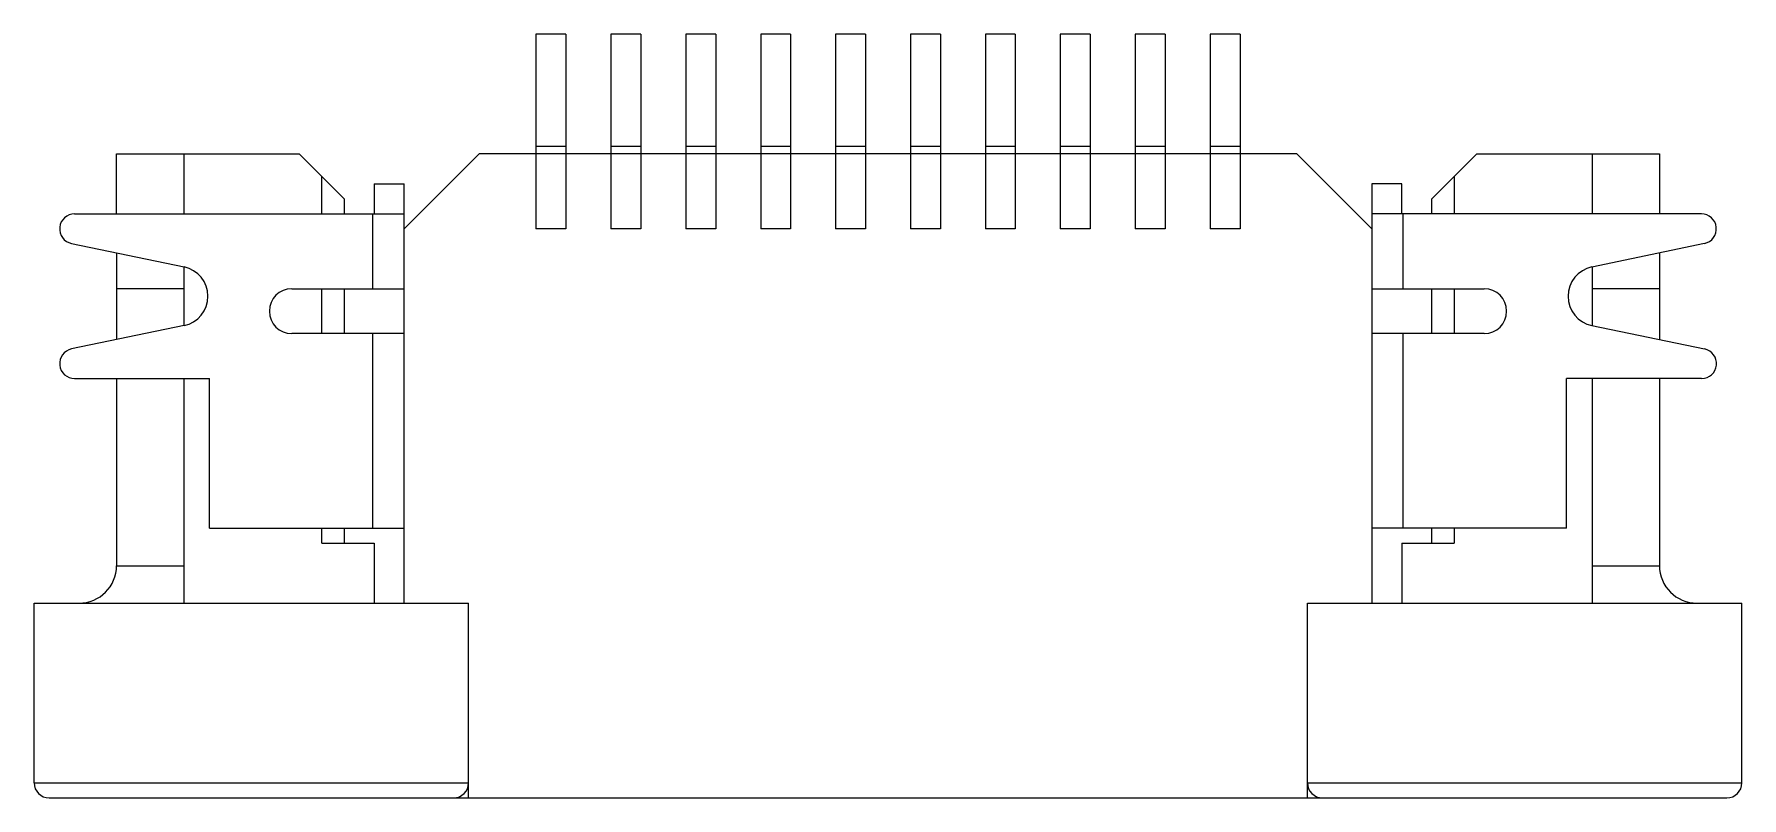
# Model space of a CAD drawing. Header units: millimetres. Extents: x -5.7 to 5.7, y -2.8 to 2.3.
import ezdxf

# ---------------------------------------------------------------- set-up
doc = ezdxf.new("R2010")
doc.units = ezdxf.units.MM

msp = doc.modelspace()

# ---------------------------------------------------------------- linework, layer by layer
at = {"color": 7, "linetype": 'Continuous', "lineweight": 25}
for p, q in [((-2.15, 2.3), (-2.35, 2.3)), ((-2.35, 2.3), (-2.35, 1)), ((-2.15, 2.3), (-2.15, 1)), ((-1.85, 2.3), (-1.85, 1)), ((-1.65, 2.3), (-1.85, 2.3)), ((-1.65, 2.3), (-1.65, 1)), ((-1.15, 2.3), (-1.35, 2.3)), ((-1.35, 2.3), (-1.35, 1)), ((-1.15, 2.3), (-1.15, 1)), ((-0.85, 2.3), (-0.85, 1)), ((-0.65, 2.3), (-0.85, 2.3)), ((-0.65, 2.3), (-0.65, 1)), ((-0.15, 2.3), (-0.35, 2.3)), ((-0.35, 2.3), (-0.35, 1)), ((-0.15, 2.3), (-0.15, 1)), ((0.15, 2.3), (0.15, 1)), ((0.35, 2.3), (0.15, 2.3)), ((0.35, 2.3), (0.35, 1)), ((0.85, 2.3), (0.65, 2.3)), ((0.65, 2.3), (0.65, 1)), ((0.85, 2.3), (0.85, 1)), ((1.35, 2.3), (1.15, 2.3)), ((1.15, 2.3), (1.15, 1)), ((1.35, 2.3), (1.35, 1)), ((1.65, 2.3), (1.65, 1)), ((1.85, 2.3), (1.65, 2.3)), ((1.85, 2.3), (1.85, 1)), ((2.15, 2.3), (2.15, 1)), ((2.35, 2.3), (2.15, 2.3)), ((2.35, 2.3), (2.35, 1)), ((-5.15, 1.5), (-3.93, 1.5)), ((-5.15, 1.1), (-5.15, 1.5)), ((-4.7, 1.5), (-4.7, 1.1)), ((-3.63, 1.2), (-3.93, 1.5)), ((-2.73, 1.5), (-3.23, 1)), ((2.73, 1.5), (-2.73, 1.5)), ((-2.15, 1.55), (-2.35, 1.55)), ((-1.65, 1.55), (-1.85, 1.55)), ((-1.15, 1.55), (-1.35, 1.55)), ((-0.65, 1.55), (-0.85, 1.55)), ((-0.15, 1.55), (-0.35, 1.55)), ((0.35, 1.55), (0.15, 1.55)), ((0.85, 1.55), (0.65, 1.55)), ((1.35, 1.55), (1.15, 1.55)), ((1.85, 1.55), (1.65, 1.55)), ((2.35, 1.55), (2.15, 1.55)), ((3.23, 1), (2.73, 1.5)), ((3.93, 1.5), (3.63, 1.2)), ((3.93, 1.5), (5.15, 1.5)), ((4.7, 1.5), (4.7, 1.1)), ((5.15, 1.5), (5.15, 1.1)), ((-3.78, 1.1), (-3.78, 1.35)), ((-3.43, 1.3), (-3.23, 1.3)), ((-3.43, 1.3), (-3.43, 1.1)), ((-3.23, -1.5), (-3.23, 1.3)), ((3.23, 1.3), (3.23, -1.5)), ((3.43, 1.3), (3.23, 1.3)), ((3.43, 1.1), (3.43, 1.3)), ((3.78, 1.35), (3.78, 1.1)), ((-3.63, 1.2), (-3.63, 1.1)), ((3.63, 1.1), (3.63, 1.2)), ((-5.43, 1.1), (-3.23, 1.1)), ((-3.44, 0.6), (-3.44, 1.1)), ((5.43, 1.1), (3.23, 1.1)), ((3.44, 0.6), (3.44, 1.1)), ((-2.15, 1), (-2.35, 1)), ((-1.65, 1), (-1.85, 1)), ((-1.15, 1), (-1.35, 1)), ((-0.65, 1), (-0.85, 1)), ((-0.15, 1), (-0.35, 1)), ((0.35, 1), (0.15, 1)), ((0.85, 1), (0.65, 1)), ((1.35, 1), (1.15, 1)), ((1.85, 1), (1.65, 1)), ((2.35, 1), (2.15, 1)), ((-5.45, 0.902), (-4.699, 0.746)), ((-5.15, 0.84), (-5.15, 0.26)), ((5.45, 0.902), (4.699, 0.745)), ((5.15, 0.839), (5.15, 0.26)), ((-4.7, 0.746), (-4.7, 0.354)), ((4.7, 0.746), (4.7, 0.354)), ((-4.7, 0.6), (-5.15, 0.6)), ((-3.98, 0.6), (-3.23, 0.6)), ((-3.78, 0.3), (-3.78, 0.6)), ((-3.63, 0.6), (-3.63, 0.3)), ((3.23, 0.6), (3.98, 0.6)), ((3.63, 0.3), (3.63, 0.6)), ((3.78, 0.6), (3.78, 0.3)), ((5.15, 0.6), (4.7, 0.6)), ((-4.699, 0.354), (-5.45, 0.198)), ((4.699, 0.354), (5.451, 0.198)), ((-3.23, 0.3), (-3.98, 0.3)), ((-3.44, -1), (-3.44, 0.3)), ((3.98, 0.3), (3.23, 0.3)), ((3.44, -1), (3.44, 0.3)), ((-5.43, 0), (-4.53, 0)), ((-5.15, 0), (-5.15, -1.25)), ((-4.7, 0), (-4.7, -1.5)), ((-4.53, -1), (-4.53, 0)), ((4.53, -1), (4.53, 0)), ((5.431, 0), (4.53, 0)), ((4.7, 0), (4.7, -1.5)), ((5.15, 0), (5.15, -1.25)), ((-4.53, -1), (-3.23, -1)), ((-3.78, -1.1), (-3.78, -1)), ((-3.63, -1), (-3.63, -1.1)), ((4.53, -1), (3.23, -1)), ((3.63, -1.1), (3.63, -1)), ((3.78, -1), (3.78, -1.1)), ((-3.78, -1.1), (-3.43, -1.1)), ((-3.43, -1.1), (-3.43, -1.5)), ((3.43, -1.1), (3.43, -1.5)), ((3.43, -1.1), (3.78, -1.1)), ((-5.7, -1.5), (-2.8, -1.5)), ((-5.7, -2.7), (-5.7, -1.5)), ((-2.8, -2.8), (-2.8, -1.5)), ((2.8, -2.8), (2.8, -1.5)), ((2.8, -1.5), (5.7, -1.5)), ((5.7, -2.7), (5.7, -1.5)), ((-5.7, -2.7), (-2.8, -2.7)), ((2.8, -2.7), (5.7, -2.7)), ((-5.6, -2.8), (5.6, -2.8))]:
    msp.add_line(p, q, dxfattribs=at)
at = {"color": 8, "linetype": 'Continuous', "lineweight": 25}
for p, q in [((-5.15, -1.25), (-4.7, -1.25)), ((4.7, -1.25), (5.15, -1.25))]:
    msp.add_line(p, q, dxfattribs=at)
at = {"color": 7, "linetype": 'Continuous', "lineweight": 25}
for centre, radius, start, end in [((-5.43, 1), 0.1, 90, 258.2457), ((5.43, 1), 0.1, 281.7836, 90), ((-4.74, 0.55), 0.2, 281.7543, 78.2457), ((4.74, 0.55), 0.2, 101.7836, 258.2829), ((-3.98, 0.45), 0.15, 90, 270), ((3.98, 0.45), 0.15, 270, 90), ((-5.43, 0.1), 0.1, 101.7543, 270), ((5.431, 0.1), 0.1, 270, 78.2829), ((-5.4, -1.25), 0.25, 270, 0), ((5.4, -1.25), 0.25, 180, 270), ((-5.6, -2.7), 0.1, 180, 270), ((-2.9, -2.7), 0.1, 270, 0), ((2.9, -2.7), 0.1, 180, 270), ((5.6, -2.7), 0.1, 270, 0)]:
    msp.add_arc(centre, radius, start, end, dxfattribs=at)

doc.saveas('drawing.dxf')
